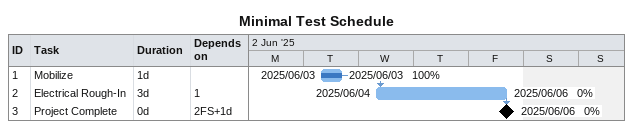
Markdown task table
Minimal Test Schedule

| ID | Task | Duration | Start | Finish | Predecessors | % complete |
|---|---|---|---|---|---|---|
| 1 | Mobilize | 1d | 2025-06-03 | 2025-06-03 |  | 100 |
| 2 | Electrical Rough-In | 3d | 2025-06-04 | 2025-06-06 | 1 | 0 |
| 3 | Project Complete | 0d | 2025-06-06 | 2025-06-06 | 2FS+1d | 0 |
